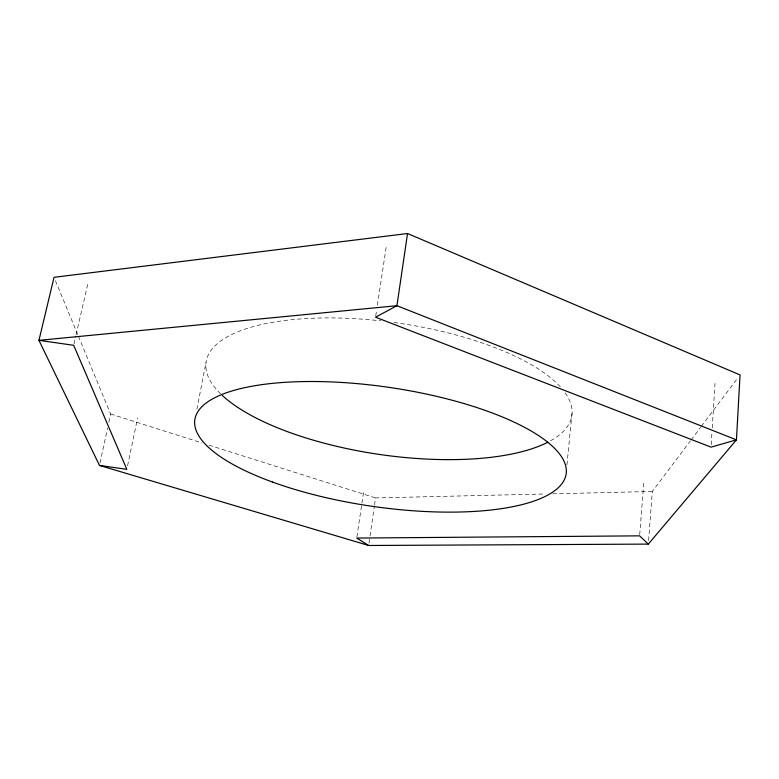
<?xml version="1.0" encoding="UTF-8"?>
<svg xmlns="http://www.w3.org/2000/svg" width="779" height="779" viewBox="0 0 779 779"><rect width="100%" height="100%" fill="white"/><g stroke="black" fill="none" stroke-linecap="round" stroke-linejoin="round"><path stroke-width="0.58" stroke-dasharray="3.9 2.92" d="M711.208 444.741L711.948 432.715M712.249 427.895L714.995 383.385M648.595 540.509L652.315 491.481L690.33 440.972M639.715 534.637L643.795 482.503M566.937 464.975L572.117 412.11M368.993 543.099L369.859 537.159M370.035 535.971L374.348 506.253M374.524 505.065L375.556 497.927L545.495 493.974M356.909 536.858L361.738 504.364M361.914 503.156L363.881 489.923M375.721 315.992L376.637 310.003M377.367 305.202L386.306 246.427M196.883 409.248L206.046 362.108M127.571 465.832L137.61 417.856M99.985 463.086L107.57 428.022M108.836 422.179L110.599 414L78.143 335.574M73.956 344.133L75.836 335.944M76.108 334.775L88.202 282.173M691.07 440.008L700.574 427.379M701.304 426.405L737.859 377.844M552.778 493.808L652.315 491.481M110.599 414L202.004 442.949M208.947 445.15L375.556 497.927M55.416 280.674L77.676 334.454M565.164 392.84A184.847 66.351 8.3 0 1 548.961 441.644M220.603 393.804A184.847 66.351 8.3 0 1 380.795 320.851M393.94 322.477A184.847 66.351 8.3 0 1 561.133 387.757"/><path stroke-width="1.17" d="M407.534 233.515L396.93 305.709L375.536 317.199L711.061 447.146L736.447 439.853L740.05 374.933L407.534 233.515L54.033 277.314L38.95 340.345L99.478 465.423L368.652 545.485L648.323 544.102L736.447 439.853L396.93 305.709L38.95 340.345L73.693 345.301L126.841 469.338L99.478 465.423M368.652 545.485L356.733 538.065L639.617 535.845L648.323 544.102M547.91 442.19A184.847 66.351 8.3 0 1 380.541 454.595A184.847 66.351 8.3 0 1 222.327 395.459M272.416 482.026A187.622 60.061 8.3 0 0 565.476 476.855A187.622 60.061 8.3 0 0 303.576 381.574A187.622 60.061 8.3 0 0 272.416 482.026"/></g></svg>
